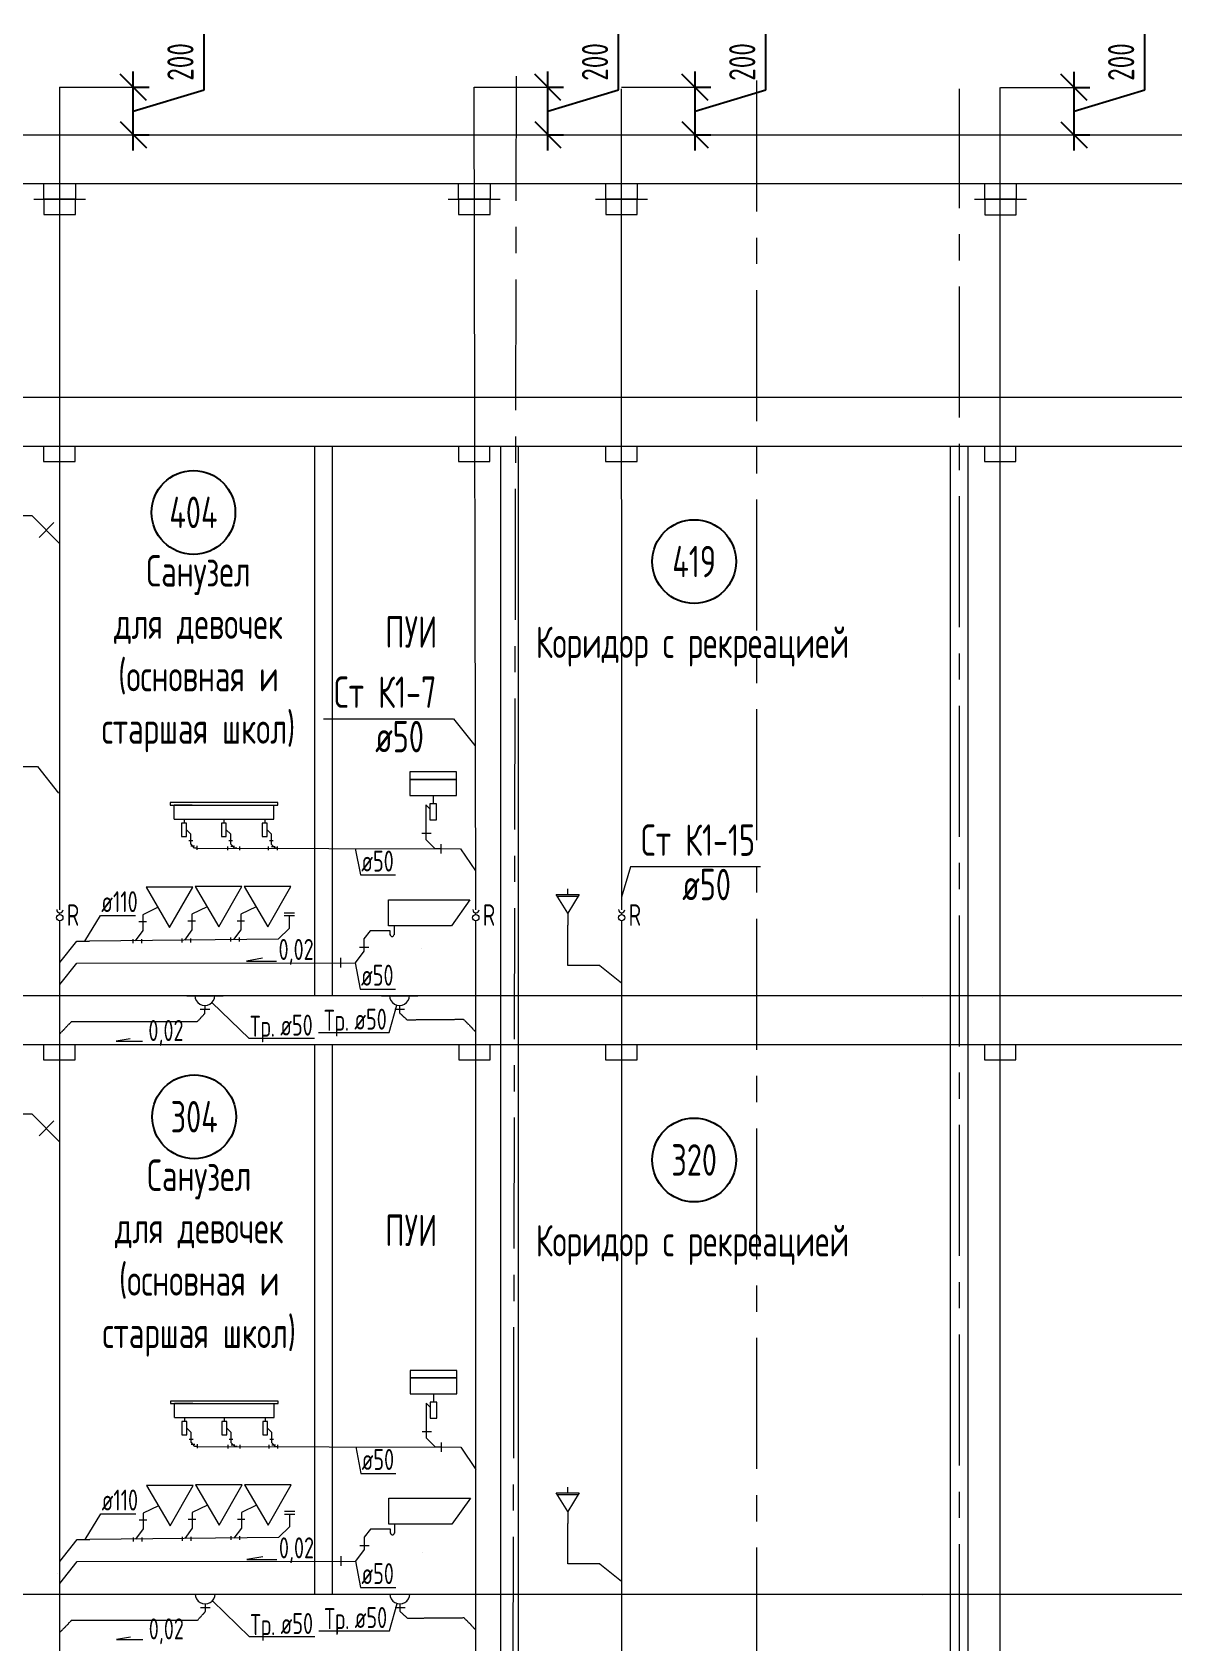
# Model space of a CAD drawing. Header units: millimetres. Extents: x -8689834 to 9419935, y -117443 to 166298.
# Drawn here: x -149397 to -138512, y -41899 to -26538 of the extents above; entities that cross this region are included whole.
import ezdxf
from ezdxf.enums import TextEntityAlignment as Align

# ---------------------------------------------------------------- set-up
doc = ezdxf.new("R2010")
doc.units = ezdxf.units.MM
doc.header["$MEASUREMENT"] = 0
doc.linetypes.add('01_base$0$DASHED2', pattern=[0.375, 0.25, -0.125])
doc.linetypes.add('CENTER', pattern=[2, 1.25, -0.25, 0.25, -0.25])
doc.layers.get('0').update_dxf_attribs({"color": 250, "lineweight": 9})
for name, color, linetype in [('PDF _0', 7, 'Continuous'), ('PDF __ВК-Text В1', 7, 'Continuous'), ('PDF __ВК-В1', 5, 'Continuous'), ('PDF __ВК-переход на SML', 3, 'Continuous'), ('PDF __ВК-питьевой фонтанчик', 7, 'Continuous'), ('PDF __ВК-противопожарные муфты', 1, 'Continuous'), ('PDF __ВК-размеры', 7, 'Continuous'), ('PDF __ВК-стены', 7, 'Continuous'), ('PDF __Сантехника', 7, 'Continuous'), ('АР_Таблицы', 250, 'Continuous')]:
    doc.layers.add(name, color=color, linetype=linetype)
doc.layers.add('PDF __ВК-К1', color=7, linetype='Continuous', true_color=0xb80000)
for name, color, linetype, lineweight in [('АР_Маркер экспликации', 239, 'Continuous', 13), ('АР_Номер помещения', 1, 'Continuous', 25), ('АР_Оси', 195, 'Continuous', 9), ('АР_Оси размеры', 164, 'Continuous', 9), ('АР_Помещения_площадь', 19, 'Continuous', 9), ('ВК_канализация', 32, 'Continuous', 15)]:
    doc.layers.add(name, color=color, linetype=linetype, lineweight=lineweight)
doc.styles.add('ISOCPEUR', font='isocpeur.ttf', dxfattribs={"width": 0.7})
doc.styles.get("Standard").update_dxf_attribs({"font": 'isocpeur.ttf', "width": 0.7})
doc.styles.add('ГОСТ 2.304', font='isocpeur.ttf', dxfattribs={"width": 0.7})
doc.dimstyles.new('СПДС', dxfattribs={"dimscale": 100, "dimtxt": 2.5, "dimasz": 2.5, "dimexe": 1.5, "dimexo": 0, "dimgap": 1, "dimtad": 1, "dimdec": 0, "dimrnd": 1, "dimtxsty": 'ГОСТ 2.304', "dimblk": 'OBLIQUE', "dimcen": 2.5, "dimdle": 1.5, "dimadec": 0, "dimazin": 2, "dimtfac": 0.75, "dimtdec": 0, "dimtmove": 1, "dimatfit": 3, "dimfxl": 1, "dimtolj": 1, "dimarcsym": 1})

# ---------------------------------------------------------------- blocks, each defined once
blk = doc.blocks.new('*U1658')
at = {"layer": 'АР_Номер помещения', "color": 7}
blk.add_circle((-15720, 4793), 400, dxfattribs=at)
at = {"layer": 'АР_Помещения_площадь', "color": 7}
blk.add_line((-13545, 633), (-13545, 633), dxfattribs=at)
at = {"color": 7, "style": 'ISOCPEUR', "width": 0.7, "flags": 1}
blk.add_attdef('КАТЕГОРИЯ', (-499, -2092), '', height=250, dxfattribs=at)
at = {"layer": 'АР_Номер помещения', "color": 7, "style": 'ISOCPEUR', "width": 0.7}
blk.add_attdef('НОМЕР_ПОМЕЩЕНИЯ', text='', height=300, dxfattribs=at).set_placement((-15720, 4793), align=Align.MIDDLE_CENTER)
at = {"layer": 'АР_Помещения_площадь', "color": 7, "lineweight": 30, "width": 0.7, "flags": 104}
blk.add_attdef('ИМЯ_ПОМЕЩЕНИЯ', text='', height=100, dxfattribs=at).set_placement((158, 1217), align=Align.MIDDLE_CENTER)
at = {"layer": 'АР_Помещения_площадь', "color": 7, "style": 'ISOCPEUR', "width": 0.7}
blk.add_attdef('ПЛОЩАДЬ_ПОМЕЩЕНИЯ', text='', height=200, dxfattribs=at).set_placement((-13540, 880), align=Align.MIDDLE_RIGHT)
blk = doc.blocks.new('_Oblique')
at = {"color": 0, "linetype": 'ByBlock', "lineweight": -2}
blk.add_line((-0.5, -0.5), (0.5, 0.5), dxfattribs=at)
blk = doc.blocks.new('*D1726')
at = {"layer": 'АР_Оси размеры', "color": 0, "lineweight": -2, "ltscale": 100, "transparency": 16777216}
for p, q in [((-147757, -27088), (-147757, -26556)), ((-148432, -27667), (-148432, -26914)), ((-148432, -27064), (-148282, -27064)), ((-148432, -27291), (-147757, -27088)), ((-148432, -27517), (-148282, -27517))]:
    blk.add_line(p, q, dxfattribs=at)
at = {"layer": 'АР_Оси размеры', "color": 0, "lineweight": -2, "ltscale": 100, "transparency": 16777216, "xscale": 250, "yscale": 250, "zscale": 250}
for p, rotation in [((-148432, -27064), 90), ((-148432, -27517), 270)]:
    blk.add_blockref('_Oblique', p, dxfattribs=dict(at, rotation=rotation))
at = {"layer": 'АР_Оси размеры', "color": 0, "lineweight": 13, "ltscale": 100, "transparency": 16777216, "insert": (-147982, -26822), "char_height": 250, "attachment_point": 5, "rotation": 90, "style": 'ГОСТ 2.304'}
blk.add_mtext('\\A1;200', dxfattribs=at)
blk = doc.blocks.new('*D1727')
at = {"layer": 'АР_Оси размеры', "color": 0, "lineweight": -2, "ltscale": 100, "transparency": 16777216}
for p, q in [((-143801, -27088), (-143801, -26556)), ((-144476, -27667), (-144476, -26914)), ((-144476, -27064), (-144326, -27064)), ((-144476, -27291), (-143801, -27088)), ((-144476, -27517), (-144326, -27517))]:
    blk.add_line(p, q, dxfattribs=at)
at = {"layer": 'АР_Оси размеры', "color": 0, "lineweight": -2, "ltscale": 100, "transparency": 16777216, "xscale": 250, "yscale": 250, "zscale": 250}
for p, rotation in [((-144476, -27064), 90), ((-144476, -27517), 270)]:
    blk.add_blockref('_Oblique', p, dxfattribs=dict(at, rotation=rotation))
at = {"layer": 'АР_Оси размеры', "color": 0, "lineweight": 13, "ltscale": 100, "transparency": 16777216, "insert": (-144026, -26822), "char_height": 250, "attachment_point": 5, "rotation": 90, "style": 'ГОСТ 2.304'}
blk.add_mtext('\\A1;200', dxfattribs=at)
blk = doc.blocks.new('*D1731')
at = {"layer": 'АР_Оси размеры', "color": 0, "lineweight": -2, "ltscale": 100, "transparency": 16777216}
for p, q in [((-142396, -27088), (-142396, -26556)), ((-143071, -27667), (-143071, -26914)), ((-143071, -27064), (-142921, -27064)), ((-143071, -27291), (-142396, -27088)), ((-143071, -27517), (-142921, -27517))]:
    blk.add_line(p, q, dxfattribs=at)
at = {"layer": 'АР_Оси размеры', "color": 0, "lineweight": -2, "ltscale": 100, "transparency": 16777216, "xscale": 250, "yscale": 250, "zscale": 250}
for p, rotation in [((-143071, -27064), 90), ((-143071, -27517), 270)]:
    blk.add_blockref('_Oblique', p, dxfattribs=dict(at, rotation=rotation))
at = {"layer": 'АР_Оси размеры', "color": 0, "lineweight": 13, "ltscale": 100, "transparency": 16777216, "insert": (-142621, -26822), "char_height": 250, "attachment_point": 5, "rotation": 90, "style": 'ГОСТ 2.304'}
blk.add_mtext('\\A1;200', dxfattribs=at)
blk = doc.blocks.new('*D4436')
at = {"layer": 'АР_Оси размеры', "color": 0, "lineweight": -2, "ltscale": 100, "transparency": 16777216}
for p, q in [((-138780, -27089), (-138780, -26557)), ((-139455, -27668), (-139455, -26915)), ((-139455, -27065), (-139305, -27065)), ((-139455, -27292), (-138780, -27089)), ((-139455, -27518), (-139305, -27518))]:
    blk.add_line(p, q, dxfattribs=at)
at = {"layer": 'АР_Оси размеры', "color": 0, "lineweight": -2, "ltscale": 100, "transparency": 16777216, "xscale": 250, "yscale": 250, "zscale": 250}
for p, rotation in [((-139455, -27065), 90), ((-139455, -27518), 270)]:
    blk.add_blockref('_Oblique', p, dxfattribs=dict(at, rotation=rotation))
at = {"layer": 'АР_Оси размеры', "color": 0, "lineweight": 13, "ltscale": 100, "transparency": 16777216, "insert": (-139005, -26823), "char_height": 250, "attachment_point": 5, "rotation": 90, "style": 'ГОСТ 2.304'}
blk.add_mtext('\\A1;200', dxfattribs=at)

msp = doc.modelspace()

# ---------------------------------------------------------------- linework, layer by layer
at = {"layer": 'PDF _0', "lineweight": 13}
for points in [[(-148330.8, -27166), (-148533.9, -26962.8)], [(-144374.1, -27166), (-144577.3, -26962.8)], [(-142968.9, -27166), (-143172.1, -26962.8)], [(-139353, -27166.7), (-139556.2, -26963.5)]]:
    msp.add_lwpolyline(points, dxfattribs=at)
at = {"layer": 'PDF _0', "color": 3, "lineweight": 13}
for centre in [(-147749.9, -35732.2), (-147749.9, -35732.2), (-145891.4, -35732.2), (-145891.4, -35732.2), (-147746.4, -41442.7), (-147746.4, -41442.7), (-145887.9, -41442.7), (-145887.9, -41442.7)]:
    msp.add_arc(centre, 95.2, 179.99999, 0.00001, dxfattribs=at)
at = {"layer": 'PDF __ВК-Text В1', "lineweight": 13}
for points in [[(-147198.5, -35375.9), (-147353.1, -35402), (-147065.6, -35402)], [(-148460.7, -36144.3), (-148597, -36167.4), (-148343.7, -36167.4)], [(-147194.9, -41086.4), (-147349.6, -41112.6), (-147062.1, -41112.6)], [(-148457.2, -41854.9), (-148593.5, -41877.9), (-148340.1, -41877.9)]]:
    msp.add_lwpolyline(points, dxfattribs=at)
at = {"layer": 'PDF __ВК-В1', "color": 244, "lineweight": 13, "true_color": 0x991b1e}
for points in [[(-149132.5, -34912.1), (-149134.6, -27064.4)], [(-145162.5, -34912.1), (-145178.4, -27064.4)], [(-143770.5, -34912.1), (-143772.6, -27079.9)], [(-140161, -51185), (-140161, -27065.1)], [(-149133.6, -51185), (-149133.5, -35018.8)], [(-145163.6, -51185), (-145163.5, -35018.8)], [(-143771.7, -51185), (-143771.5, -35018.8)], [(-143980.1, -35444.3), (-144285.8, -35444.3), (-144285.8, -35059.1)], [(-143980.1, -41154.8), (-144285.8, -41154.8), (-144285.8, -40769.6)]]:
    msp.add_lwpolyline(points, dxfattribs=at)
at = {"layer": 'PDF __ВК-В1', "lineweight": 13}
for points in [[(-144285.8, -34767), (-144285.8, -34712)], [(-144285.8, -40477.5), (-144285.8, -40422.5)]]:
    msp.add_lwpolyline(points, dxfattribs=at)
at = {"layer": 'PDF __ВК-К1', "lineweight": 13}
for points in [[(-149600.8, -31149.6), (-149401.8, -31149.6), (-149135.2, -31416.3)], [(-149190.2, -31217.4), (-149329.9, -31361.3)], [(-146171.7, -35113.1), (-146231, -35189.3)], [(-146231, -35189.3), (-146231, -35307.8), (-146315.6, -35417.8)], [(-146184.4, -35273.9), (-146273.3, -35273.9)], [(-146451.1, -35464.4), (-146451.1, -35371.3)], [(-147921.3, -35734.3), (-147574.2, -35734.3)], [(-146062.9, -35734.3), (-145715.8, -35734.3)], [(-149600.8, -36860.2), (-149401.8, -36860.2), (-149135.2, -37126.8)], [(-149190.2, -36927.9), (-149329.9, -37071.8)], [(-146168.2, -40823.6), (-146227.4, -40899.8)], [(-146227.4, -40899.8), (-146227.4, -41018.3), (-146312.1, -41128.4)], [(-146180.9, -40984.4), (-146269.7, -40984.4)], [(-146447.5, -41174.9), (-146447.5, -41081.8)], [(-147917.8, -41444.8), (-147570.7, -41444.8)], [(-146059.3, -41444.8), (-145712.2, -41444.8)]]:
    msp.add_lwpolyline(points, dxfattribs=at)
at = {"layer": 'PDF __ВК-К1', "color": 244, "lineweight": 13, "true_color": 0x991b1e}
for points in [[(-145641.2, -34050.8), (-145641.2, -34241.3)], [(-147901.6, -34253.1), (-147865.2, -34253.1)], [(-147884.2, -34284.4), (-147884.2, -34248)], [(-147521.7, -34253.1), (-147485.3, -34253.1)], [(-147502.6, -34288.2), (-147502.6, -34251.8)], [(-147133.1, -34253.1), (-147096.6, -34253.1)], [(-147114, -34289.5), (-147114, -34253.1)], [(-145679.3, -34182.1), (-145590.4, -34182.1)], [(-145497.2, -34330.2), (-145552.3, -34330.2), (-145641.2, -34241.3)], [(-147823.3, -34324.8), (-147847.6, -34324.8), (-147884.2, -34284.4)], [(-147884.2, -34303.5), (-147847.8, -34303.5)], [(-147823.5, -34340), (-147823.5, -34303.5)], [(-147532.1, -34308.6), (-147532.1, -34345)], [(-147443.6, -34325.6), (-147466.2, -34325.6), (-147502.6, -34288.2)], [(-147502.6, -34307.3), (-147466.2, -34307.3)], [(-147418.4, -34308.6), (-147418.4, -34345)], [(-147143.5, -34308.6), (-147143.5, -34345)], [(-147055, -34326.5), (-147077.6, -34326.5), (-147114, -34289.5)], [(-147114, -34308.6), (-147077.6, -34308.6)], [(-147055, -34345), (-147055, -34308.6)], [(-145497.2, -34285.8), (-145497.2, -34374.7)], [(-148340.8, -34961.9), (-148340.8, -35110.4)], [(-147838, -35021.5), (-147910.5, -35021.5)], [(-147872.5, -34955.9), (-147872.5, -35104.5)], [(-147369.7, -35021.5), (-147442.3, -35021.5)], [(-147404.3, -34955.9), (-147404.3, -35104.5)], [(-147049.1, -35194.5), (-146942.3, -35087.7), (-146942.3, -34969.1)], [(-146992.2, -34943), (-146894.9, -34943)], [(-146992.2, -34969.1), (-146894.9, -34969.1)], [(-148340.8, -35110.4), (-148413.2, -35209.6)], [(-148306.2, -35027.5), (-148378.8, -35027.5)], [(-147872.5, -35104.5), (-147945, -35203.7)], [(-147404.3, -35104.5), (-147476.8, -35197.7)], [(-147049.1, -35194.5), (-148850.6, -35213)], [(-148433.9, -35230.1), (-148433.9, -35193.6)], [(-148350.1, -35230.1), (-148350.1, -35193.6)], [(-147965.7, -35224.1), (-147965.7, -35187.7)], [(-147881.9, -35224.1), (-147881.9, -35187.7)], [(-147501.4, -35215.3), (-147501.4, -35178.9)], [(-147417.6, -35215.3), (-147417.6, -35178.9)], [(-147921.3, -35734.3), (-147574.2, -35734.3)], [(-146062.9, -35734.3), (-145715.8, -35734.3)], [(-147701.2, -35865.5), (-147794.4, -35865.5)], [(-147701.2, -35865.5), (-147794.4, -35865.5)], [(-147747.8, -35899.4), (-147747.1, -35827.4)], [(-145842.8, -35865.5), (-145935.9, -35865.5)], [(-145842.8, -35865.5), (-145935.9, -35865.5)], [(-145889.3, -35899.4), (-145888.7, -35827.4)], [(-145637.6, -39761.4), (-145637.6, -39951.8)], [(-145675.7, -39892.6), (-145586.8, -39892.6)], [(-147898.1, -39963.6), (-147861.7, -39963.6)], [(-147880.7, -39995), (-147880.7, -39958.5)], [(-147819.8, -40035.3), (-147844.1, -40035.3), (-147880.7, -39995)], [(-147880.7, -40014), (-147844.3, -40014)], [(-147820, -40050.5), (-147820, -40014)], [(-147528.6, -40019.1), (-147528.6, -40055.6)], [(-147518.2, -39963.6), (-147481.7, -39963.6)], [(-147499.1, -39998.8), (-147499.1, -39962.3)], [(-147440.1, -40036.2), (-147462.6, -40036.2), (-147499.1, -39998.8)], [(-147499.1, -40017.8), (-147462.6, -40017.8)], [(-147414.8, -40019.1), (-147414.8, -40055.6)], [(-147139.9, -40019.1), (-147139.9, -40055.6)], [(-147129.5, -39963.6), (-147093.1, -39963.6)], [(-147110.4, -40000), (-147110.4, -39963.6)], [(-147051.5, -40037.1), (-147074, -40037.1), (-147110.4, -40000)], [(-147110.4, -40019.1), (-147074, -40019.1)], [(-147051.5, -40055.6), (-147051.5, -40019.1)], [(-145493.7, -40040.7), (-145548.7, -40040.7), (-145637.6, -39951.8)], [(-145493.7, -39996.3), (-145493.7, -40085.2)], [(-148337.2, -40672.4), (-148337.2, -40820.9)], [(-147869, -40666.4), (-147869, -40815)], [(-147400.7, -40666.4), (-147400.7, -40815)], [(-147045.6, -40905), (-146938.8, -40798.2), (-146938.8, -40679.6)], [(-146988.6, -40653.5), (-146891.3, -40653.5)], [(-146988.6, -40679.6), (-146891.3, -40679.6)], [(-148337.2, -40820.9), (-148409.7, -40920.2)], [(-148302.7, -40738), (-148375.2, -40738)], [(-147869, -40815), (-147941.5, -40914.2)], [(-147834.5, -40732.1), (-147907, -40732.1)], [(-147400.7, -40815), (-147473.3, -40908.3)], [(-147366.2, -40732.1), (-147438.7, -40732.1)], [(-147045.6, -40905), (-148847, -40923.5)], [(-148430.3, -40940.6), (-148430.3, -40904.2)], [(-148346.6, -40940.6), (-148346.6, -40904.2)], [(-147962.1, -40934.6), (-147962.1, -40898.2)], [(-147878.4, -40934.6), (-147878.4, -40898.2)], [(-147497.8, -40925.9), (-147497.8, -40889.4)], [(-147414.1, -40925.9), (-147414.1, -40889.4)], [(-147917.8, -41444.8), (-147570.7, -41444.8)], [(-146059.3, -41444.8), (-145712.2, -41444.8)], [(-147697.7, -41576), (-147790.8, -41576)], [(-147697.7, -41576), (-147790.8, -41576)], [(-147744.3, -41609.9), (-147743.6, -41537.9)], [(-145839.2, -41576), (-145932.4, -41576)], [(-145839.2, -41576), (-145932.4, -41576)], [(-145885.8, -41609.9), (-145885.1, -41537.9)]]:
    msp.add_lwpolyline(points, dxfattribs=at)
at = {"layer": 'PDF __ВК-К1', "color": 244, "linetype": '01_base$0$DASHED2', "lineweight": 13, "true_color": 0x991b1e}
for points in [[(-147747.8, -35899.4), (-147824, -35984), (-149025.5, -35984), (-149135.5, -36098.3)], [(-145889.3, -35899.4), (-145819.7, -35962.5), (-145280.2, -35957.8), (-145170.2, -36072.1)], [(-147744.3, -41609.9), (-147820.4, -41694.5), (-149021.9, -41694.5), (-149132, -41808.8)], [(-145885.8, -41609.9), (-145816.1, -41673), (-145276.7, -41668.4), (-145166.6, -41782.6)]]:
    msp.add_lwpolyline(points, dxfattribs=at)
at = {"layer": 'PDF __ВК-переход на SML', "lineweight": 13}
for points in [[(-149285.2, -27983), (-148984.7, -27983), (-148984.7, -28131.1), (-149285.2, -28131.1)], [(-145328.6, -27983), (-145028, -27983), (-145028, -28131.1), (-145328.6, -28131.1)], [(-143923.4, -27983), (-143622.8, -27983), (-143622.8, -28131.1), (-143923.4, -28131.1)], [(-140307.5, -27983.7), (-140006.9, -27983.7), (-140006.9, -28131.8), (-140307.5, -28131.8)]]:
    msp.add_lwpolyline(points, close=True, dxfattribs=at)
at = {"layer": 'PDF __ВК-питьевой фонтанчик', "lineweight": 13}
for points in [[(-144285.8, -34944.8), (-144395.9, -34767), (-144175.8, -34767), (-144285.8, -34944.8), (-144285.8, -35059.1)], [(-144383.2, -34783.9), (-144184.2, -34783.9)], [(-144285.8, -40655.3), (-144395.9, -40477.5), (-144175.8, -40477.5), (-144285.8, -40655.3), (-144285.8, -40769.6)], [(-144383.2, -40494.5), (-144184.2, -40494.5)]]:
    msp.add_lwpolyline(points, dxfattribs=at)
at = {"layer": 'PDF __ВК-противопожарные муфты', "lineweight": 13}
for points in [[(-149382.6, -28131.1), (-149137.1, -28131.1), (-148887.3, -28131.1)], [(-149285.2, -28131.1), (-149285.2, -28279.3), (-148984.7, -28279.3), (-148984.7, -28131.1)], [(-145425.9, -28131.1), (-145180.4, -28131.1), (-144930.7, -28131.1)], [(-145328.6, -28131.1), (-145328.6, -28279.3), (-145028, -28279.3), (-145028, -28131.1)], [(-144020.7, -28131.1), (-143775.2, -28131.1), (-143525.5, -28131.1)], [(-143923.4, -28131.1), (-143923.4, -28279.3), (-143622.8, -28279.3), (-143622.8, -28131.1)], [(-140404.8, -28131.8), (-140159.3, -28131.8), (-139909.6, -28131.8)], [(-140307.5, -28131.8), (-140307.5, -28280), (-140006.9, -28280), (-140006.9, -28131.8)], [(-149385, -30487.3), (-149139.5, -30487.3), (-148889.8, -30487.3)], [(-149287.7, -30487.3), (-149287.7, -30635.5), (-148987.1, -30635.5), (-148987.1, -30487.3)], [(-145426.9, -30487.3), (-145181.4, -30487.3), (-144931.7, -30487.3)], [(-145329.6, -30487.3), (-145329.6, -30635.5), (-145029, -30635.5), (-145029, -30487.3)], [(-144023.1, -30487.3), (-143777.6, -30487.3), (-143527.8, -30487.3)], [(-143925.7, -30487.3), (-143925.7, -30635.4), (-143625.2, -30635.4), (-143625.2, -30487.3)], [(-140406.5, -30487.3), (-140161, -30487.3), (-139911.2, -30487.3)], [(-140309.2, -30487.3), (-140309.2, -30635.5), (-140008.6, -30635.5), (-140008.6, -30487.3)], [(-149385, -36197.8), (-149139.5, -36197.8), (-148889.8, -36197.8)], [(-149287.7, -36197.8), (-149287.7, -36346), (-148987.1, -36346), (-148987.1, -36197.8)], [(-145423.8, -36197.8), (-145178.3, -36197.8), (-144928.5, -36197.8)], [(-145326.4, -36197.8), (-145326.4, -36346), (-145025.9, -36346), (-145025.9, -36197.8)], [(-144023.1, -36197.8), (-143777.6, -36197.8), (-143527.8, -36197.8)], [(-143925.7, -36197.8), (-143925.7, -36346), (-143625.2, -36346), (-143625.2, -36197.8)], [(-140406.5, -36197.8), (-140161, -36197.8), (-139911.2, -36197.8)], [(-140309.2, -36197.8), (-140309.2, -36346), (-140008.6, -36346), (-140008.6, -36197.8)]]:
    msp.add_lwpolyline(points, dxfattribs=at)
at = {"layer": 'PDF __ВК-размеры', "lineweight": 13}
for points in [[(-149135, -27064.4), (-148330.8, -27064.4)], [(-145178.4, -27064.4), (-144374.1, -27064.4)], [(-143773.2, -27064.4), (-142968.9, -27064.4)], [(-140157.3, -27065.1), (-139353, -27065.1)]]:
    msp.add_lwpolyline(points, dxfattribs=at)
at = {"layer": 'PDF __ВК-стены', "color": 18, "lineweight": 13, "true_color": 0x000000}
for points in [[(-171417.8, -27517.3), (-116489.7, -27517.5)], [(-171417.8, -27983), (-116484.2, -27983)], [(-171361.2, -27983), (-116484.2, -27983)], [(-171417.8, -30021.6), (-116493.9, -30021.9)], [(-171417.8, -30487.3), (-116540.8, -30487.3)], [(-171417.8, -30487.3), (-116494.7, -30487.4)], [(-146703.7, -30487.3), (-146703.7, -35736.4)], [(-146534.4, -30487.3), (-146534.4, -35736.4)], [(-144927.2, -30487.3), (-144927.2, -52402.3)], [(-144757.9, -30487.3), (-144757.9, -52402.3)], [(-140636.3, -30487.3), (-140636.3, -57185.8)], [(-140467, -30487.3), (-140467, -57185.8)], [(-171417.8, -35732.2), (-116540.8, -35732.2)], [(-171417.8, -36197.8), (-116540.8, -36197.8)], [(-171417.8, -36197.8), (-116540.8, -36197.8)], [(-146703.7, -36197.8), (-146703.7, -41446.9)], [(-146534.4, -36197.8), (-146534.4, -41446.9)], [(-171417.8, -41442.7), (-116540.8, -41442.7)]]:
    msp.add_lwpolyline(points, dxfattribs=at)
at = {"layer": 'PDF __Сантехника', "lineweight": 13}
for points in [[(-145349.1, -33597.9), (-145793.6, -33597.9), (-145793.6, -33669.9), (-145349.1, -33669.9)], [(-145349.1, -33669.9), (-145793.6, -33669.9), (-145793.6, -33822.3), (-145349.1, -33822.3)], [(-147053.3, -33890.5), (-148080.3, -33890.5), (-148080.3, -33914.8), (-147053.3, -33914.8)], [(-145539.6, -33902.7), (-145603.1, -33902.7), (-145603.1, -34055.1), (-145539.6, -34055.1)], [(-147924.2, -34086.5), (-147971, -34086.5), (-147971, -34213.2), (-147924.2, -34213.2)], [(-147544.3, -34086.5), (-147589.4, -34086.5), (-147589.4, -34213.2), (-147544.3, -34213.2)], [(-147155.6, -34086.5), (-147200.7, -34086.5), (-147200.7, -34213.2), (-147155.6, -34213.2)], [(-148085.1, -35082.8), (-147864, -34695.9), (-148309.7, -34695.9)], [(-147616.9, -35076.8), (-147395.8, -34689.9), (-147841.5, -34689.9)], [(-147148.7, -35076.8), (-146927.6, -34689.9), (-147373.2, -34689.9)], [(-145998.1, -34816.8), (-145219.3, -34816.8), (-145397, -35066.5), (-145998.1, -35066.5)], [(-145345.5, -39308.4), (-145790, -39308.4), (-145790, -39380.4), (-145345.5, -39380.4)], [(-145345.5, -39380.4), (-145790, -39380.4), (-145790, -39532.8), (-145345.5, -39532.8)], [(-147049.7, -39601), (-148076.8, -39601), (-148076.8, -39625.3), (-147049.7, -39625.3)], [(-145536, -39613.2), (-145599.5, -39613.2), (-145599.5, -39765.6), (-145536, -39765.6)], [(-147920.7, -39797.1), (-147967.5, -39797.1), (-147967.5, -39923.7), (-147920.7, -39923.7)], [(-147540.7, -39797.1), (-147585.8, -39797.1), (-147585.8, -39923.7), (-147540.7, -39923.7)], [(-147152.1, -39797.1), (-147197.2, -39797.1), (-147197.2, -39923.7), (-147152.1, -39923.7)], [(-148081.6, -40793.3), (-147860.5, -40406.4), (-148306.1, -40406.4)], [(-147613.4, -40787.3), (-147392.3, -40400.4), (-147837.9, -40400.4)], [(-147145.1, -40787.3), (-146924, -40400.4), (-147369.6, -40400.4)], [(-145994.6, -40527.3), (-145215.7, -40527.3), (-145393.5, -40777), (-145994.6, -40777)]]:
    msp.add_lwpolyline(points, close=True, dxfattribs=at)
for points in [[(-148042.2, -34048.4), (-148042.2, -33914.8)], [(-147868.7, -33914.8), (-148042.2, -33914.8)], [(-147091.4, -34048.4), (-147091.4, -33914.8)], [(-145603.1, -33949.2), (-145641.2, -33911.1), (-145641.2, -34050.8)], [(-145571.3, -33822.3), (-145571.3, -33902.7)], [(-148042.2, -34048.4), (-147091.4, -34048.4)], [(-147946.8, -34048.4), (-147946.8, -34086.5)], [(-147566.8, -34048.4), (-147566.8, -34086.5)], [(-147178.2, -34048.4), (-147178.2, -34086.5)], [(-147884.3, -34190.6), (-147924.2, -34150.7)], [(-147884.3, -34253.1), (-147884.3, -34190.6)], [(-147502.6, -34190.6), (-147544.3, -34150.7)], [(-147502.6, -34253.1), (-147502.6, -34190.6)], [(-147114, -34190.6), (-147155.6, -34150.7)], [(-147114, -34253.1), (-147114, -34190.6)], [(-148195.7, -34889.3), (-148340.8, -34961.9)], [(-147727.5, -34883.4), (-147872.5, -34955.9)], [(-147259.2, -34883.4), (-147404.3, -34955.9)], [(-145981.2, -35151.2), (-145981.2, -35113.1), (-146171.7, -35113.1)], [(-145943.1, -35066.5), (-145943.1, -35151.2)], [(-148038.6, -39758.9), (-148038.6, -39625.3)], [(-147865.1, -39625.3), (-148038.6, -39625.3)], [(-147087.9, -39758.9), (-147087.9, -39625.3)], [(-145599.5, -39659.8), (-145637.6, -39621.7), (-145637.6, -39761.4)], [(-145567.8, -39532.8), (-145567.8, -39613.2)], [(-148038.6, -39758.9), (-147087.9, -39758.9)], [(-147943.2, -39758.9), (-147943.2, -39797.1)], [(-147563.3, -39758.9), (-147563.3, -39797.1)], [(-147174.6, -39758.9), (-147174.6, -39797.1)], [(-147880.8, -39901.2), (-147920.7, -39861.3)], [(-147880.8, -39963.6), (-147880.8, -39901.2)], [(-147499.1, -39901.2), (-147540.7, -39861.3)], [(-147499.1, -39963.6), (-147499.1, -39901.2)], [(-147110.4, -39901.2), (-147152.1, -39861.3)], [(-147110.4, -39963.6), (-147110.4, -39901.2)], [(-148192.1, -40599.8), (-148337.2, -40672.4)], [(-147723.9, -40593.9), (-147869, -40666.4)], [(-147255.6, -40593.9), (-147400.7, -40666.4)], [(-145977.7, -40861.7), (-145977.7, -40823.6), (-146168.2, -40823.6)], [(-145939.6, -40777), (-145939.6, -40861.7)]]:
    msp.add_lwpolyline(points, dxfattribs=at)
for centre in [(-145962.2, -35149), (-145958.6, -40859.6)]:
    msp.add_arc(centre, 19, 180.00002, 359.99998, dxfattribs=at)
at = {"layer": 'АР_Оси', "color": 18, "linetype": 'CENTER', "lineweight": 13, "ltscale": 1000, "true_color": 0x000000}
for p, q in [((-144838.2, -58146.7), (-144775.5, -26958.1)), ((-142480.2, -58249.3), (-142480.2, -26940.1)), ((-140547.3, -58216.3), (-140547.3, -27077.6))]:
    msp.add_line(p, q, dxfattribs=at)
at = {"layer": 'ВК_канализация', "color": 18, "lineweight": 13, "ltscale": 500, "true_color": 0x000000}
for points in [[(-146616.2, -33089.9), (-145377.2, -33089.9), (-145174.1, -33344.7)], [(-150586.8, -33546.9), (-149347.7, -33546.9), (-149144.6, -33801.7)], [(-146313.3, -34328.5), (-146264.1, -34580.8), (-145928.9, -34580.8)], [(-142447.2, -34501.9), (-143686.3, -34501.9), (-143772.6, -34793.1)], [(-148895.2, -35213.4), (-148745.9, -34968.2), (-148410.7, -34968.2)], [(-146315.6, -35417.8), (-146266.4, -35670.2), (-145931.1, -35670.2)], [(-146702.2, -36140.2), (-147327.1, -36140.2), (-147681.4, -35798.3)], [(-146663.9, -36083.2), (-145989.4, -36083.2), (-145917.1, -35823.9)], [(-146309.8, -40039), (-146260.5, -40291.4), (-145925.3, -40291.4)], [(-148891.6, -40924), (-148742.4, -40678.7), (-148407.1, -40678.7)], [(-146312.1, -41128.4), (-146262.8, -41380.7), (-145927.6, -41380.7)], [(-146698.7, -41850.7), (-147323.6, -41850.7), (-147677.8, -41508.8)], [(-146660.3, -41793.8), (-145985.9, -41793.8), (-145913.5, -41534.4)]]:
    msp.add_lwpolyline(points, dxfattribs=at)
at = {"layer": 'ВК_канализация', "color": 244, "lineweight": 13, "ltscale": 500, "true_color": 0x991b1e}
for points in [[(-147823.5, -34324.8), (-145309.2, -34330.6), (-145167.6, -34542.8)], [(-149133.1, -34958.8), (-149132.9, -34942.1)], [(-145163.1, -34958.8), (-145162.9, -34942.1)], [(-143771.1, -34958.8), (-143770.9, -34942.1)], [(-149133.5, -35417.2), (-148970, -35212.9), (-148850.6, -35213)], [(-149133.5, -35627.3), (-148970, -35423.1), (-146315.6, -35417.8)], [(-143980.1, -35444.3), (-143772.6, -35610.8)], [(-147820, -40035.3), (-145305.7, -40041.1), (-145164.1, -40253.4)], [(-149134.6, -41133.5), (-148966.5, -40923.4), (-148847, -40923.5)], [(-149134.6, -41343.6), (-148966.5, -41133.6), (-146312.1, -41128.4)], [(-143980.1, -41154.8), (-143772.6, -41321.3)]]:
    msp.add_lwpolyline(points, dxfattribs=at)
for centre in [(-149133.5, -34988.8), (-145163.5, -34988.8), (-143771.5, -34988.8)]:
    msp.add_circle(centre, 30, dxfattribs=at)
for centre in [(-149132.5, -34912.1), (-145162.5, -34912.1), (-143770.5, -34912.1)]:
    msp.add_arc(centre, 30, 179.27075, 359.27075, dxfattribs=at)

# ---------------------------------------------------------------- block references
at = {"layer": 'АР_Маркер экспликации', "color": 7, "lineweight": 13}
ref = msp.add_blockref('*U1658', (-132138.4, -35914.2), dxfattribs=at)
ref.add_attrib('НОМЕР_ПОМЕЩЕНИЯ', '404', dxfattribs={"layer": 'АР_Номер помещения', "color": 7, "height": 300, "style": 'ISOCPEUR', "width": 0.7}).set_placement((-147858.2, -31120.8), align=Align.MIDDLE_CENTER)
ref = msp.add_blockref('*U1658', (-127360.1, -36383.3), dxfattribs=at)
ref.add_attrib('НОМЕР_ПОМЕЩЕНИЯ', '419', dxfattribs={"layer": 'АР_Номер помещения', "color": 7, "height": 300, "style": 'ISOCPEUR', "width": 0.7}).set_placement((-143079.8, -31590), align=Align.MIDDLE_CENTER)
ref = msp.add_blockref('*U1658', (-132131.2, -41681.4), dxfattribs=at)
ref.add_attrib('НОМЕР_ПОМЕЩЕНИЯ', '304', dxfattribs={"layer": 'АР_Номер помещения', "color": 7, "height": 300, "style": 'ISOCPEUR', "width": 0.7}).set_placement((-147850.9, -36888), align=Align.MIDDLE_CENTER)
ref = msp.add_blockref('*U1658', (-135611.8, -41883.2), dxfattribs=at)
ref.add_attrib('НОМЕР_ПОМЕЩЕНИЯ', '323', dxfattribs={"layer": 'АР_Номер помещения', "color": 7, "height": 300, "style": 'ISOCPEUR', "width": 0.7}).set_placement((-151331.5, -37089.8), align=Align.MIDDLE_CENTER)
ref = msp.add_blockref('*U1658', (-127360.1, -42093.9), dxfattribs=at)
ref.add_attrib('НОМЕР_ПОМЕЩЕНИЯ', '320', dxfattribs={"layer": 'АР_Номер помещения', "color": 7, "height": 300, "style": 'ISOCPEUR', "width": 0.7}).set_placement((-143079.8, -37300.5), align=Align.MIDDLE_CENTER)

# ---------------------------------------------------------------- texts
at = {"layer": 'АР_Таблицы', "lineweight": 13, "ltscale": 100, "attachment_point": 4, "style": 'ISOCPEUR'}
for s, insert, char_height, width in [('\\pxi-1,l1,qc,t1,5;Санузел \\Pдля девочек \\P(основная и \\Pстаршая школ)', (-149354.8, -32469.4), 300, 3089.672), ('\\pxi-1,l1,qc,t1,5;ПУИ', (-147324.9, -32261.8), 300, 3089.672), ('\\pxi-1,l1,qc,t1,5;Коридор с рекреацией ', (-144641, -32401.2), 300, 3089.672), ('\\pxi-1,l1,t1,5;Ст К1-7', (-146517.2, -32836.7), 300, 7500), ('\\pxi-1,l1,t1,5;ø50', (-146123.6, -33260.3), 300, 7500), ('\\pxi-1,l1,t1,5;Ст К1-15', (-143587.3, -34248.7), 300, 7500), ('\\pxi-1,l1,t1,5;ø50', (-146256.3, -34448.2), 200, 7500), ('\\pxi-1,l1,t1,5;ø50', (-143193.6, -34672.2), 300, 7500), ('\\pxi-1,l1,t1,5;ø110', (-148738.1, -34835.5), 200, 7500), ('\\pxi-1,l1,t1,5;0,02', (-147046, -35314.9), 200, 7500), ('\\pxi-1,l1,t1,5;ø50', (-146258.6, -35537.5), 200, 7500), ('\\pxi-1,l1,t1,5;0,02', (-148288, -36088.4), 200, 7500), ('\\pxi-1,l1,qc,t1,5;Санузел \\Pдля девочек \\P(основная и \\Pстаршая школ)', (-149347.6, -38236.7), 300, 3089.672), ('\\pxi-1,l1,qc,t1,5;ПУИ', (-147324.9, -37972.4), 300, 3089.672), ('\\pxi-1,l1,qc,t1,5;Коридор с рекреацией ', (-144641, -38111.8), 300, 3089.672), ('\\pxi-1,l1,t1,5;ø50', (-146252.8, -40158.7), 200, 7500), ('\\pxi-1,l1,t1,5;ø110', (-148734.6, -40546), 200, 7500), ('\\pxi-1,l1,t1,5;0,02', (-147042.5, -41025.4), 200, 7500), ('\\pxi-1,l1,t1,5;ø50', (-146255, -41248), 200, 7500), ('\\pxi-1,l1,t1,5;0,02', (-148284.5, -41798.9), 200, 7500)]:
    msp.add_mtext(s, dxfattribs=dict(at, insert=insert, char_height=char_height, width=width))
at = {"layer": 'ВК_канализация', "color": 18, "lineweight": 13, "ltscale": 100, "true_color": 0x000000, "attachment_point": 4, "style": 'ISOCPEUR'}
for s, insert, char_height, width in [('R', (-149067, -34963.2), 205.4, 5730.034), ('R', (-145097, -34963.2), 205.4, 5730.034), ('R', (-143705, -34963.2), 205.4, 5730.034), ('Тр.', (-147318.2, -36051.7), 200, 5891.51), ('\\pxi-1,l1,t1,5;ø50', (-147029.7, -36013.6), 200, 7500), ('Тр.', (-146611.3, -35994.8), 200, 5891.51), ('\\pxi-1,l1,t1,5;ø50', (-146322.8, -35956.7), 200, 7500), ('\\pxi-1,l1,t1,5;ø50', (-147026.2, -41724.1), 200, 7500), ('Тр.', (-146607.8, -41705.3), 200, 5891.51), ('\\pxi-1,l1,t1,5;ø50', (-146319.3, -41667.2), 200, 7500), ('Тр.', (-147314.7, -41762.3), 200, 5891.51)]:
    msp.add_mtext(s, dxfattribs=dict(at, insert=insert, char_height=char_height, width=width))

# ---------------------------------------------------------------- dimensions: what is measured, and where the dimension line sits
at = {"layer": 'АР_Оси размеры', "color": 18, "lineweight": 13, "ltscale": 100, "true_color": 0x000000}
for base, p1, p2, picture, middle in [((-148432.4, -27064.4), (-148432.4, -27517.3), (-148432.4, -27064.4), '*D1726', (-147982.4, -26988.4)), ((-144475.7, -27064.4), (-144475.7, -27517.3), (-144475.7, -27064.4), '*D1727', (-144025.7, -26988.4)), ((-143070.5, -27064.4), (-143070.5, -27517.3), (-143070.5, -27064.4), '*D1731', (-142620.5, -26988.4)), ((-139454.6, -27065.1), (-139454.6, -27518), (-139454.6, -27065.1), '*D4436', (-139004.6, -26989))]:
    dim = msp.add_linear_dim(base=base, p1=p1, p2=p2, angle=90, text='200', dimstyle='СПДС', dxfattribs=at)
    dim.commit()
    dim.dimension.update_dxf_attribs({"geometry": picture, "text_midpoint": middle})

doc.saveas('drawing.dxf')
